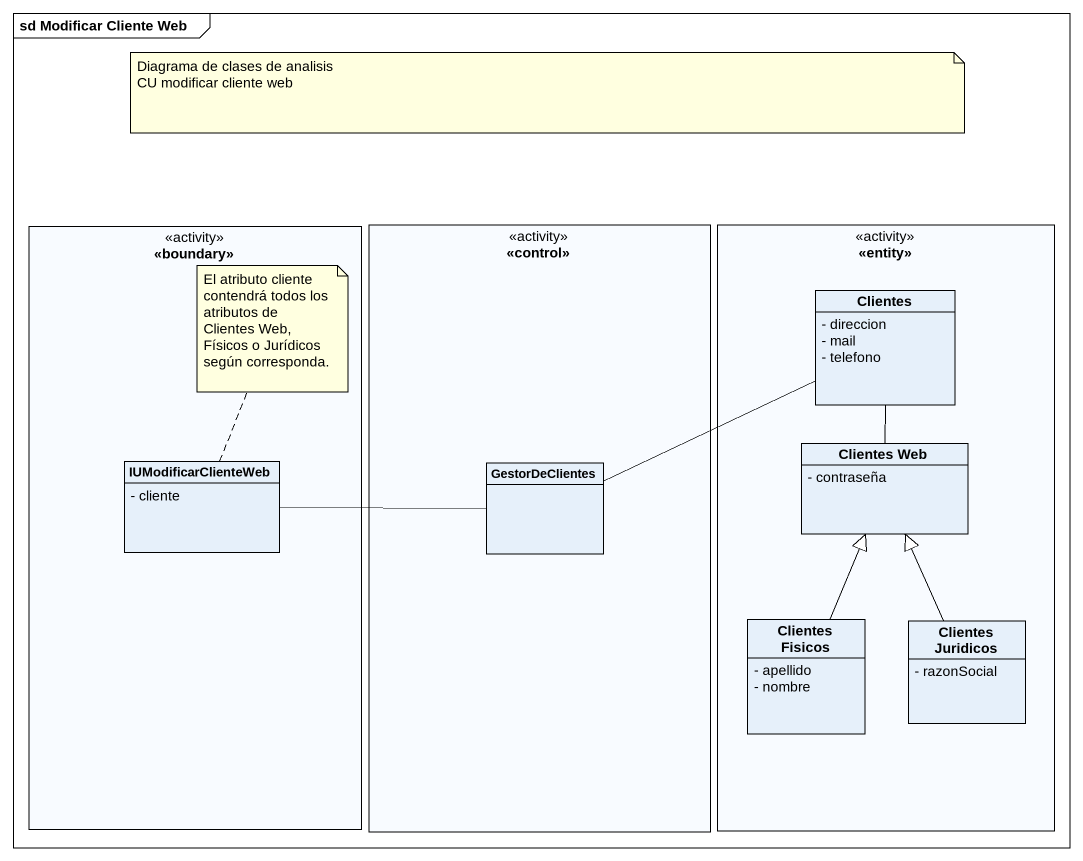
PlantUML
@startuml
mainframe sd Modificar Cliente Web
hide circle
hide empty members
skinparam classAttributeIconSize 0
rectangle "<<boundary>>" as boundary_ <<activity>> {
  class IUModificarClienteWeb {
    - cliente
  }
}
rectangle "<<control>>" as control_ <<activity>> {
  class GestorDeClientes
}
rectangle "<<entity>>" as entity_ <<activity>> {
  class Clientes {
    - direccion
    - mail
    - telefono
  }
  class "Clientes Web" as Clientes_Web {
    - contraseña
  }
  class "Clientes Fisicos" as Clientes_Fisicos {
    - apellido
    - nombre
  }
  class "Clientes Juridicos" as Clientes_Juridicos {
    - razonSocial
  }
}
Clientes -- Clientes_Web
IUModificarClienteWeb -right- GestorDeClientes
GestorDeClientes -right- Clientes
Clientes_Fisicos -up-|> Clientes_Web
Clientes_Juridicos -up-|> Clientes_Web
note as N1
  Diagrama de clases de analisis
  CU modificar cliente web
end note
note top of IUModificarClienteWeb : El atributo cliente contendrá todos los atributos de Clientes Web, Físicos o Jurídicos según corresponda.
@enduml
